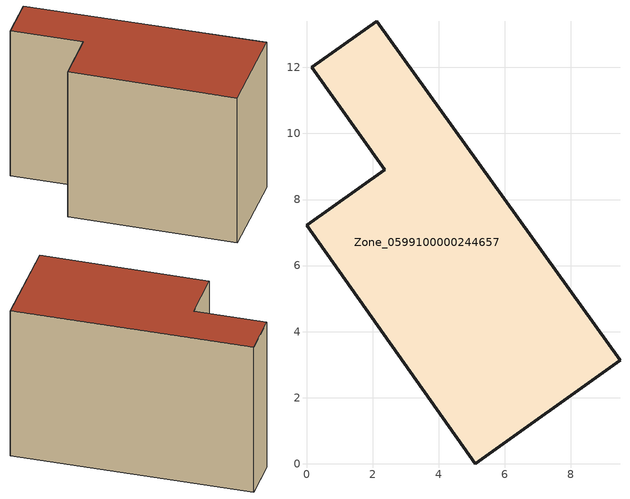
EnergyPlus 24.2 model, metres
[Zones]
Zone_0599100000244657
 floor ground (C_G): 0.16,12 2.12,13.4 9.49,3.13 5.11,0 0,7.22 2.36,8.91 z0
 wall outside (C_F): 5.11,0 9.49,3.13 2.12,13.4 0.16,12 2.36,8.91 0,7.22 5.11,0 z0:8.61
 roof outside (C_R): 2.12,13.4 0.16,12 2.36,8.91 0,7.22 5.11,0 9.49,3.13 z8.61
[BUILDING]
Pand.0599100000244657: North Axis=0; Terrain=City; Loads Convergence Tolerance Value=0.04; Temperature Convergence Tolerance Value=0.4; Solar Distribution=FullExterior; Maximum Number of Warmup Days=25; Minimum Number of Warmup Days=1
[Site:Location]
Rotterdam.The.Hague.AP_ZH_NLD Design_Conditions: Latitude=51.96; Longitude=4.45; Time Zone=1; Elevation=-4.5
[SITE:GROUNDTEMPERATURE:BUILDINGSURFACE]
18, 18, 18, 18, 18, 18, 18, 18, 18, 18, 18, 18
[MATERIAL] Thermal Absorptance=0.9; Solar Absorptance=0.7; Visible Absorptance=0.7
Name | Roughness | Thickness | Conductivity | Density | Specific Heat
G.TI.1975-1991 | MediumSmooth | 0.15 | 0.288461 | 540 | 1210
F.TI.1975-1991 | Rough | 0.3 | 0.230769 | 1920 | 840
R.TI.1975-1991 | MediumRough | 0.2 | 0.153846 | 1500 | 1000
[CONSTRUCTION]
C_G: G.TI.1975-1991
C_F: F.TI.1975-1991
C_R: R.TI.1975-1991
[ZONE]
Zone_0599100000244657: Type=1; Multiplier=1; Ceiling Height=Autocalculate; Volume=Autocalculate; Floor Area=autocalculate; Part of Total Floor Area=Yes
[ZONEINFILTRATION:DESIGNFLOWRATE]
Infil_Zone_0599100000244657: Zone or ZoneList or Space or SpaceList=Zone_0599100000244657; Schedule=AlwaysOn; Design Flow Rate Calculation Method=Flow/Area; Flow Rate per Floor Area=0.003; Constant Term Coefficient=1; Temperature Term Coefficient=0; Velocity Term Coefficient=0; Velocity Squared Term Coefficient=0
[HVACTEMPLATE:ZONE:IDEALLOADSAIRSYSTEM]
Zone_0599100000244657: Maximum Heating Supply Air Temperature=50; Minimum Cooling Supply Air Temperature=13; Maximum Heating Supply Air Humidity Ratio=0.0156; Minimum Cooling Supply Air Humidity Ratio=0.0077; Heating Limit=NoLimit; Cooling Limit=NoLimit; Dehumidification Control Type=ConstantSensibleHeatRatio; Cooling Sensible Heat Ratio=0.7; Dehumidification Setpoint=60; Humidification Control Type=None; Humidification Setpoint=30; Outdoor Air Method=None; Outdoor Air Flow Rate per Person=0.00944; Outdoor Air Flow Rate per Zone Floor Area=0; Outdoor Air Flow Rate per Zone=0; Demand Controlled Ventilation Type=None; Outdoor Air Economizer Type=NoEconomizer; Heat Recovery Type=None; Sensible Heat Recovery Effectiveness=0.7; Latent Heat Recovery Effectiveness=0.65
[ZONECONTROL:THERMOSTAT]
ThermostatControl_Zone_0599100000244657: Zone or ZoneList=Zone_0599100000244657; Control Type Schedule=DualSetpointControlType; Control 1=Thermostat_Zone_0599100000244657; Temperature Difference Between Cutout And Setpoint=0
[THERMOSTATSETPOINT:DUALSETPOINT]
Thermostat_Zone_0599100000244657: Heating Setpoint Temperature Schedule=HeatingSetpoint_Zone_0599100000244657; Cooling Setpoint Temperature Schedule=CoolingSetpoint_Zone_0599100000244657
[SCHEDULE:COMPACT]
HeatingSetpoint_Zone_0599100000244657: Through: 12/31, For: AllDays, Until: 24:00, 21
CoolingSetpoint_Zone_0599100000244657: Through: 12/31, For: AllDays, Until: 24:00, 24
DualSetpointControlType: Through: 12/31, For: AllDays, Until: 24:00, 4
AlwaysOn: Through: 12/31, For: AllDays, Until: 24:00, 1
